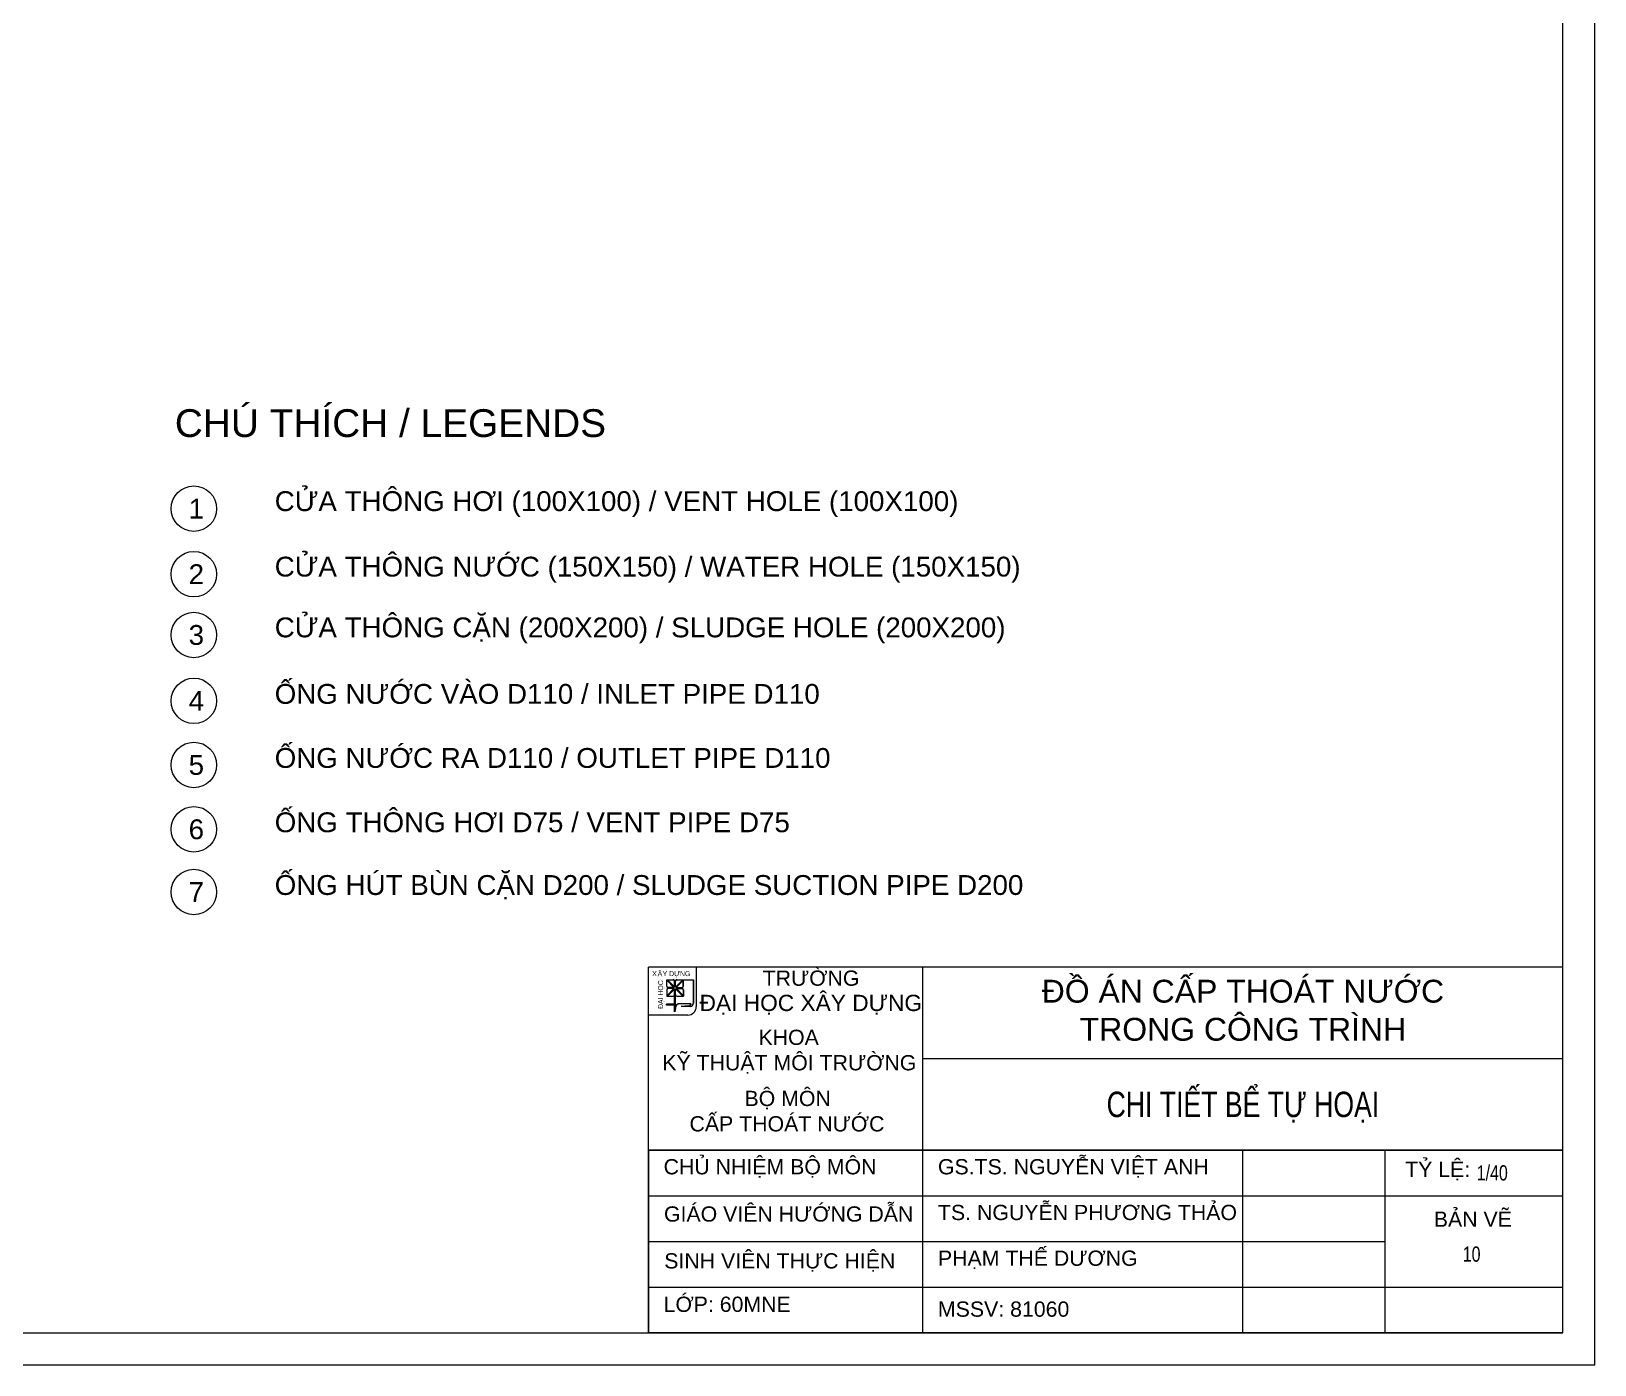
# Model space of a CAD drawing. Header units: millimetres. Extents: x -819040 to 60987, y -269988 to 131461.
# Drawn here: x -120984 to -111137, y -44067 to -35667 of the extents above; entities that cross this region are included whole.
import ezdxf
from ezdxf.enums import TextEntityAlignment as Align

# ---------------------------------------------------------------- set-up
doc = ezdxf.new("R2010")
doc.units = ezdxf.units.MM
for name, color, linetype, lineweight in [('GHI CHU', 51, 'Continuous', 9), ('KHUNG GIAY-A2', 7, 'Continuous', 9), ('KHUNG TEN', 7, 'Continuous', 9)]:
    doc.layers.add(name, color=color, linetype=linetype, lineweight=lineweight)
doc.styles.add('arial', font='VnArial-NarrowH.TTF')
doc.styles.add('ARIANH', font='VnArialH.TTF')
doc.styles.get("Standard").update_dxf_attribs({"font": 'arial.ttf', "width": 0.75})
doc.styles.add('TCVN-10', font='arial.ttf', dxfattribs={"width": 0.75, "height": 10})

# ---------------------------------------------------------------- blocks, each defined once
blk = doc.blocks.new('*U281')
at = {"layer": 'KHUNG TEN'}
for p, q in [((0, 2880), (-7200, 2880)), ((-7200, 0), (-7200, 2880)), ((-6824, 2880), (-7200, 2880)), ((-7200, 2503), (-7200, 2880)), ((-6824, 2880), (-6824, 2570)), ((-5040, 0), (-5040, 2880)), ((0, 2160), (0, 2880)), ((-7056, 2782), (-7005, 2782)), ((-7056, 2777), (-7056, 2782)), ((-7056, 2782), (-7005, 2782)), ((-7056, 2778), (-7056, 2782)), ((-7056, 2782), (-7005, 2782)), ((-7056, 2777), (-7056, 2782)), ((-7056, 2781), (-7006, 2781)), ((-7056, 2777), (-7056, 2781)), ((-7056, 2778), (-6997, 2720)), ((-7055, 2732), (-7056, 2778)), ((-7056, 2777), (-6998, 2719)), ((-7056, 2731), (-7056, 2777)), ((-7056, 2777), (-6998, 2719)), ((-7056, 2731), (-7056, 2777)), ((-7056, 2777), (-6998, 2719)), ((-7056, 2731), (-7056, 2777)), ((-7056, 2655), (-6998, 2714)), ((-7056, 2656), (-6997, 2714)), ((-7056, 2656), (-6998, 2714)), ((-7056, 2655), (-6998, 2713)), ((-7052, 2782), (-6994, 2724)), ((-7052, 2782), (-6994, 2724)), ((-7052, 2781), (-6994, 2723)), ((-7052, 2651), (-6994, 2709)), ((-7052, 2651), (-6994, 2709)), ((-7052, 2651), (-6994, 2709)), ((-7051, 2782), (-6993, 2724)), ((-7051, 2720), (-7044, 2716)), ((-7051, 2712), (-7044, 2716)), ((-7051, 2652), (-6993, 2710)), ((-7050, 2721), (-7044, 2716)), ((-7050, 2721), (-7043, 2717)), ((-7050, 2721), (-7044, 2716)), ((-7050, 2713), (-7043, 2717)), ((-7050, 2712), (-7044, 2716)), ((-7050, 2712), (-7044, 2716)), ((-6998, 2719), (-7049, 2719)), ((-6997, 2720), (-7048, 2720)), ((-6998, 2719), (-7048, 2719)), ((-6998, 2719), (-7048, 2719)), ((-6998, 2714), (-7048, 2714)), ((-6998, 2714), (-7048, 2714)), ((-6998, 2713), (-7048, 2713)), ((-6997, 2714), (-7047, 2714)), ((-6995, 2774), (-6991, 2769)), ((-6995, 2774), (-6991, 2769)), ((-6994, 2775), (-6990, 2770)), ((-6994, 2774), (-6991, 2769)), ((-6994, 2724), (-6994, 2770)), ((-6994, 2723), (-6994, 2770)), ((-6994, 2724), (-6994, 2770)), ((-6994, 2529), (-6994, 2709)), ((-6994, 2529), (-6994, 2709)), ((-6994, 2529), (-6994, 2709)), ((-6993, 2724), (-6993, 2771)), ((-6993, 2530), (-6993, 2710)), ((-6987, 2774), (-6991, 2769)), ((-6988, 2774), (-6991, 2769)), ((-6987, 2774), (-6991, 2769)), ((-6987, 2775), (-6990, 2770)), ((-6930, 2782), (-6988, 2724)), ((-6930, 2782), (-6988, 2724)), ((-6930, 2781), (-6988, 2723)), ((-6988, 2724), (-6988, 2770)), ((-6988, 2723), (-6988, 2770)), ((-6988, 2724), (-6988, 2770)), ((-6930, 2651), (-6988, 2709)), ((-6988, 2560), (-6988, 2709)), ((-6930, 2651), (-6988, 2709)), ((-6988, 2560), (-6988, 2709)), ((-6930, 2651), (-6988, 2709)), ((-6988, 2560), (-6988, 2709)), ((-6929, 2782), (-6987, 2724)), ((-6987, 2724), (-6987, 2771)), ((-6929, 2652), (-6987, 2710)), ((-6987, 2561), (-6987, 2710)), ((-6926, 2777), (-6984, 2719)), ((-6926, 2777), (-6984, 2719)), ((-6925, 2777), (-6984, 2719)), ((-6984, 2719), (-6937, 2719)), ((-6984, 2719), (-6938, 2719)), ((-6984, 2719), (-6937, 2719)), ((-6926, 2655), (-6984, 2714)), ((-6984, 2714), (-6937, 2714)), ((-6925, 2656), (-6984, 2714)), ((-6984, 2714), (-6937, 2714)), ((-6926, 2655), (-6984, 2713)), ((-6984, 2713), (-6938, 2713)), ((-6925, 2778), (-6983, 2720)), ((-6983, 2720), (-6937, 2720)), ((-6925, 2656), (-6983, 2714)), ((-6983, 2714), (-6937, 2714)), ((-6977, 2781), (-6847, 2781)), ((-6976, 2782), (-6847, 2782)), ((-6976, 2782), (-6846, 2782)), ((-6976, 2782), (-6847, 2782)), ((-6934, 2720), (-6938, 2716)), ((-6934, 2720), (-6938, 2716)), ((-6933, 2720), (-6938, 2717)), ((-6938, 2717), (-6933, 2713)), ((-6938, 2716), (-6934, 2713)), ((-6938, 2716), (-6934, 2713)), ((-6933, 2721), (-6937, 2717)), ((-6937, 2717), (-6933, 2714)), ((-6926, 2777), (-6926, 2782)), ((-6926, 2777), (-6926, 2781)), ((-6926, 2731), (-6926, 2777)), ((-6926, 2731), (-6926, 2777)), ((-6925, 2778), (-6925, 2782)), ((-6925, 2777), (-6925, 2782)), ((-6925, 2732), (-6925, 2778)), ((-6925, 2731), (-6925, 2777)), ((-6847, 2782), (-6847, 2595)), ((-6847, 2782), (-6847, 2595)), ((-6847, 2781), (-6847, 2595)), ((-6846, 2782), (-6846, 2596)), ((-6994, 2589), (-7058, 2589)), ((-7058, 2582), (-7058, 2589)), ((-6994, 2589), (-7058, 2589)), ((-7058, 2583), (-7058, 2589)), ((-6994, 2588), (-7058, 2588)), ((-7058, 2582), (-7058, 2588)), ((-6993, 2589), (-7057, 2589)), ((-7057, 2583), (-7057, 2589)), ((-7055, 2703), (-7056, 2656)), ((-7056, 2702), (-7056, 2655)), ((-7056, 2702), (-7056, 2655)), ((-7056, 2702), (-7056, 2656)), ((-7056, 2656), (-7056, 2652)), ((-7056, 2656), (-7056, 2651)), ((-7056, 2655), (-7056, 2651)), ((-7056, 2655), (-7056, 2651)), ((-7056, 2652), (-7005, 2652)), ((-7056, 2651), (-7005, 2651)), ((-7056, 2651), (-7006, 2651)), ((-7056, 2651), (-7005, 2651)), ((-6994, 2657), (-6991, 2661)), ((-6994, 2657), (-6991, 2661)), ((-6994, 2657), (-6991, 2660)), ((-6993, 2658), (-6990, 2661)), ((-6991, 2661), (-6985, 2655)), ((-6991, 2661), (-6985, 2655)), ((-6991, 2660), (-6986, 2655)), ((-6990, 2661), (-6985, 2656)), ((-6977, 2651), (-6926, 2651)), ((-6976, 2652), (-6925, 2652)), ((-6976, 2651), (-6926, 2651)), ((-6976, 2651), (-6925, 2651)), ((-6865, 2591), (-6960, 2591)), ((-6865, 2591), (-6960, 2591)), ((-6864, 2592), (-6959, 2592)), ((-6865, 2591), (-6959, 2591)), ((-6926, 2702), (-6926, 2655)), ((-6926, 2702), (-6926, 2655)), ((-6926, 2655), (-6926, 2651)), ((-6926, 2655), (-6926, 2651)), ((-6925, 2703), (-6925, 2656)), ((-6925, 2702), (-6925, 2656)), ((-6925, 2656), (-6925, 2652)), ((-6925, 2656), (-6925, 2651)), ((-6890, 2503), (-7200, 2503)), ((-6994, 2583), (-7058, 2583)), ((-6994, 2582), (-7058, 2582)), ((-6994, 2582), (-7058, 2582)), ((-6993, 2583), (-7057, 2583)), ((-6985, 2574), (-6994, 2529)), ((-6986, 2574), (-6994, 2529)), ((-6985, 2574), (-6994, 2529)), ((-6985, 2575), (-6993, 2530)), ((-6888, 2575), (-6942, 2571)), ((-6888, 2575), (-6942, 2571)), ((-6888, 2575), (-6942, 2571)), ((-6872, 2571), (-6942, 2571)), ((-6872, 2571), (-6942, 2571)), ((-6872, 2571), (-6942, 2571)), ((-6887, 2576), (-6941, 2571)), ((-6871, 2571), (-6941, 2571)), ((0, 2160), (-5040, 2160)), ((0, 1440), (0, 2160)), ((-7200, 1440), (0, 1440)), ((-2520, 0), (-2520, 1440)), ((-1401, 0), (-1401, 1440)), ((0, 1080), (0, 1440)), ((-7200, 1080), (0, 1080)), ((0, 360), (0, 1080)), ((-7200, 720), (-1401, 720)), ((-7200, 360), (0, 360)), ((0, 0), (0, 360)), ((-5040, 0), (-7200, 0)), ((-2520, 0), (-5040, 0)), ((-1440, 0), (-2520, 0)), ((0, 0), (-1440, 0))]:
    blk.add_line(p, q, dxfattribs=at)
for points in [[(0, 0), (0, 1440), (-7200, 1440), (-7200, 0)], [(-7200, 0), (0, 0)]]:
    blk.add_lwpolyline(points, dxfattribs=at)
for centre, radius, start, end in [((-7044, 2731), 12.7, 182.09, 237.073), ((-7044, 2731), 12.7, 182.09, 237.073), ((-7043, 2731), 12.7, 182.09, 237.073), ((-7045, 2702), 11.7, 117.544, 179.9029), ((-7045, 2702), 11.7, 117.544, 179.9029), ((-7044, 2702), 11.7, 117.544, 179.9029), ((-7043, 2732), 12.7, 182.09, 237.073), ((-7044, 2703), 11.7, 117.544, 179.9029), ((-7006, 2770), 11.7, 0.049, 89.951), ((-7005, 2770), 11.7, 0.049, 89.951), ((-7005, 2771), 11.7, 0.049, 89.951), ((-7005, 2770), 11.7, 0.049, 89.951), ((-6976, 2770), 11.7, 90.049, 179.951), ((-6976, 2770), 11.7, 90.049, 179.951), ((-6977, 2770), 11.7, 90.049, 179.951), ((-6976, 2771), 11.7, 90.049, 179.951), ((-6938, 2731), 11.7, 270.0009, 359.9029), ((-6938, 2702), 11.7, 0.0971, 89.9991), ((-6937, 2732), 11.7, 270.0009, 359.9029), ((-6937, 2731), 11.7, 270.0009, 359.9029), ((-6937, 2731), 11.7, 270.0009, 359.9029), ((-6937, 2702), 11.7, 0.0971, 89.9991), ((-6937, 2703), 11.7, 0.0971, 89.9991), ((-6937, 2702), 11.7, 0.0971, 89.9991), ((-7006, 2663), 11.7, 270.049, 359.951), ((-7005, 2663), 11.7, 270.049, 359.951), ((-7005, 2664), 11.7, 270.049, 359.951), ((-7005, 2663), 11.7, 270.049, 359.951), ((-6976, 2663), 11.7, 180.049, 269.951), ((-6977, 2663), 11.7, 180.049, 269.951), ((-6976, 2663), 11.7, 180.049, 269.951), ((-6976, 2664), 11.7, 180.049, 269.951), ((-6960, 2563), 28.3, 89.9871, 156.3994), ((-6959, 2564), 28.3, 89.9871, 156.3994), ((-6960, 2563), 28.3, 89.9871, 156.3994), ((-6959, 2563), 28.3, 89.9871, 156.3994), ((-6888, 2600), 24.5, 270, 339.999), ((-6888, 2599), 24.5, 270, 339.999), ((-6888, 2600), 24.5, 270, 339.999), ((-6887, 2600), 24.5, 270, 339.999), ((-6872, 2595), 24.7, 270, 0), ((-6872, 2595), 24.7, 270, 0), ((-6872, 2595), 24.7, 270, 0), ((-6871, 2596), 24.7, 270, 0), ((-6890, 2569), 65.9, 270, 0)]:
    blk.add_arc(centre, radius, start, end, dxfattribs=at)
at = {"layer": 'KHUNG TEN', "style": 'ARIANH'}
for s, p in [('x   y dùng', (-7171, 2810)), ('¢', (-7128, 2809))]:
    blk.add_text(s, height=39, dxfattribs=at).set_placement(p)
blk.add_text('®¹i häc', height=39, rotation=90, dxfattribs=at).set_placement((-7085, 2551))
for s, insert, char_height, width, attachment_point in [('{\\fArial|b0|i0|c0|p34;TRƯỜNG}', (-6301, 2854), 120, 7638.54, 1), ('{\\fArial|b0|i0|c0|p34;ĐỒ ÁN CẤP THOÁT NƯỚC\\PTRONG CÔNG TRÌNH}', (-2520, 2540), 180, 5040, 5), ('{\\fArial|b0|i0|c0|p34;ĐẠI HỌC XÂY DỰNG}', (-6798, 2663), 128, 7638.54, 1), ('\\pi796.03087;{\\fArial|b0|i0|c0|p34;KHOA\\P\\pi38.66388;KỸ THUẬT MÔI TRƯỜNG }', (-7130, 2388), 120, 2055.12, 1), ('\\pi657.88068;{\\fArial|b0|i0|c0|p34;BỘ MÔN \\P\\pi224.82474;CẤP THOÁT NƯỚC}', (-7102, 1907), 120, 1969.62, 1), ('{\\fArial|b0|i0|c0|p34;CHỦ NHIỆM BỘ MÔN}', (-7081, 1369), 120, 2368.22, 1), ('{\\fArial|b0|i0|c0|p34;GS.TS. NGUYỄN VIỆT ANH}', (-4921, 1369), 120, 2368.22, 1), ('{\\fArial|b0|i0|c0|p34;TỶ LỆ:}', (-1243, 1348), 120, 1287.18, 1), ('{\\fArial|b0|i0|c0|p34;GIÁO VIÊN HƯỚNG DẪN}', (-7078, 997), 120, 2368.22, 1), ('{\\fArial|b0|i0|c0|p34;TS. NGUYỄN PHƯƠNG THẢO}', (-4921, 1009), 120, 2537.36, 1), ('{\\fArial|b0|i0|c0|p34;BẢN VẼ }', (-1017, 956), 120, 1287.18, 1), ('{\\fArial|b0|i0|c0|p34;SINH VIÊN THỰC HIỆN}', (-7076, 628), 120, 2368.22, 1), ('{\\fArial|b0|i0|c0|p34;PHẠM THẾ DƯƠNG}', (-4921, 649), 120, 2368.22, 1), ('L{\\fArial|b0|i0|c0|p34;Ớ}P: 60MNE', (-7081, 286), 120, 2368.22, 1), ('MSSV: 81060', (-4921, 248), 120, 2368.22, 1)]:
    blk.add_mtext(s, dxfattribs=dict(at, insert=insert, char_height=char_height, width=width, attachment_point=attachment_point))
at = {"layer": 'KHUNG TEN', "width": 0.75}
blk.add_attdef('TEN_BAN_VE', text='', height=200, dxfattribs=at).set_placement((-2520, 1800), align=Align.MIDDLE_CENTER)
at = {"layer": 'KHUNG TEN', "style": 'TCVN-10', "width": 0.75}
for tag, p in [('TY_LE', (-679, 1201)), ('STT', (-789, 561)), ('NGAY_HOAN_THANH', (-1271, 121))]:
    blk.add_attdef(tag, p, '', height=120, dxfattribs=at)

msp = doc.modelspace()

# ---------------------------------------------------------------- linework, layer by layer
at = {"layer": 'GHI CHU'}
for centre in [(-119960.1, -38674.1), (-119960.1, -39086.6), (-119960.1, -39469.4), (-119960.1, -39884.8), (-119960.1, -40288.2), (-119960.1, -40693.5), (-119960.1, -41088.7)]:
    msp.add_circle(centre, 143.2, dxfattribs=at)
at = {"layer": 'KHUNG GIAY-A2'}
for points in [[(-134896.7, -44066.5), (-111136.7, -44066.5), (-111136.7, -27266.5), (-134896.7, -27266.5)], [(-133896.7, -43866.5), (-111336.7, -43866.5), (-111336.7, -27466.5), (-133896.7, -27466.5)]]:
    msp.add_lwpolyline(points, close=True, dxfattribs=at)

# ---------------------------------------------------------------- block references
at = {"layer": 'GHI CHU', "xscale": 0.8, "yscale": 0.8, "zscale": 0.8}
msp.add_blockref('*U281', (-111336.7, -43866.5), dxfattribs=at).add_auto_attribs({'TY_LE': '1/40', 'STT': '10', 'TEN_BAN_VE': 'CHI TIẾT BỂ TỰ HOẠI'})

# ---------------------------------------------------------------- texts
at = {"layer": 'GHI CHU', "insert": (-120080.3, -38047.4), "char_height": 175, "attachment_point": 1, "style": 'arial'}
msp.add_mtext_dynamic_manual_height_columns('{\\fArial|b0|i0|c0|p34;CHÚ THÍCH / LEGENDS}', width=3525.606, gutter_width=312.5, heights=[0], dxfattribs=at)
at = {"layer": 'GHI CHU', "char_height": 125, "width": 7738.235, "attachment_point": 1, "style": 'arial'}
for s, insert in [('{\\fArial|b0|i0|c0|p34;CỬA THÔNG HƠI (100X100) / VENT HOLE (100X100) }', (-119451, -38564)), ('{\\fArial|b0|i0|c0|p34;1 }', (-119993.1, -38611.7)), ('{\\fArial|b0|i0|c0|p34;CỬA THÔNG NƯỚC (150X150) / WATER HOLE (150X150) }', (-119451, -38976.5)), ('{\\fArial|b0|i0|c0|p34;2}', (-119993.1, -39024.1)), ('{\\fArial|b0|i0|c0|p34;CỬA THÔNG CẶN (200X200) / SLUDGE HOLE (200X200) }', (-119451, -39359.3)), ('{\\fArial|b0|i0|c0|p34;3}', (-119993.1, -39406.9)), ('{\\fArial|b0|i0|c0|p34;ỐNG NƯỚC VÀO D110 / INLET PIPE D110}', (-119451, -39778.2)), ('{\\fArial|b0|i0|c0|p34;4}', (-119993.1, -39822.3)), ('{\\fArial|b0|i0|c0|p34;ỐNG NƯỚC RA D110 / OUTLET PIPE D110}', (-119451, -40181.7)), ('{\\fArial|b0|i0|c0|p34;5}', (-119993.1, -40225.8)), ('{\\fArial|b0|i0|c0|p34;ỐNG THÔNG HƠI D75 / VENT PIPE D75}', (-119451, -40587)), ('{\\fArial|b0|i0|c0|p34;6}', (-119993.1, -40631.1)), ('{\\fArial|b0|i0|c0|p34;ỐNG HÚT BÙN CẶN D200 / SLUDGE SUCTION PIPE D200}', (-119451, -40982.1)), ('{\\fArial|b0|i0|c0|p34;7}', (-119993.1, -41026.2))]:
    msp.add_mtext(s, dxfattribs=dict(at, insert=insert))

doc.saveas('drawing.dxf')
